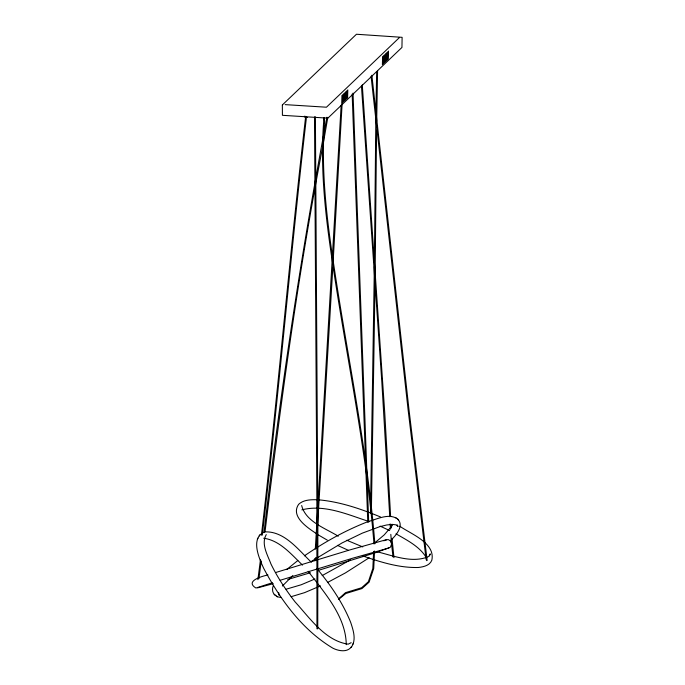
<?xml version="1.0" encoding="UTF-8"?>
<svg xmlns="http://www.w3.org/2000/svg" width="685" height="685" viewBox="0 0 685 685"><rect width="100%" height="100%" fill="white"/><g stroke="black" fill="none" stroke-linecap="round" stroke-linejoin="round"><path stroke-width="1.03" d="M374.438 258.202L375.851 117.161M374.352 266.559L370.465 513.065M375.08 280.302L371.458 506.729M375.106 278.17L376.553 130.219M376.681 121.322L377.589 70.589M375.962 109.754L376.664 71.66M373.633 551.365L372.837 568.439L368.384 581.711L361.62 587.747L345.531 592.653L338.57 598.861L338.681 599.349L345.848 593.493L361.937 588.578L369.078 582.19L373.727 568.507L374.549 551.014M341.156 105.173L317.831 506.891M332.824 267.09L317.506 527.176M333.124 261.807L342.106 104.086M314.612 560.681L314.732 558.592M315.297 549.182L317.506 512.234M315.502 560.664L315.691 557.53M316.256 548.111L316.941 536.612M346.259 644.671C345.951 616.431 324.39 592.662 308.156 571.29M305.656 116.621C289.567 255.984 277.776 395.81 261.413 535.131M306.323 118.394C290.303 257.166 278.581 396.409 262.278 535.131M263.999 532.579C280.191 393.43 300.963 254.906 326.899 117.246M265.052 531.637C280.833 402.121 298.283 272.758 323.089 144.621M257.877 579.647L260.463 559.773M258.921 578.714L261.242 560.929M323.611 141.615L327.807 117.392M311.375 562.239C298.463 549.952 284.438 530.901 264.727 531.903C249.939 538.008 259.135 558.326 263.716 568.379C280.242 599.512 302.231 629.917 332.961 648.224C338.613 651.058 347.663 652.754 351.653 646.477M351.088 647.496C356.705 640.15 353.255 630.269 350.72 622.477C342.834 602.851 330.735 585.187 317.266 568.995M429.504 555.835L430.266 553.874L428.733 556.494C412.242 563.644 393.438 555.706 376.973 551.742M273.478 585.375C271.919 588.372 272.116 593.082 275.122 595.111M257.337 539.163L257.894 538.162M259.144 535.893L259.709 534.874M266.268 534.574C260.822 543.95 267.638 555.055 270.977 564.038C277.553 577.515 285.902 590.042 295.072 601.884C309.808 617.956 325.075 640.775 348.151 644.174L351.165 642.693M352.912 644.2L353.469 643.198M307.428 117.349L305.116 117.443L304.354 116.159M282.408 586.017L292.812 575.554M392.539 525.224L384.276 534.831L373.873 543.625M344.153 93.357L343.93 101.354M344.88 92.655L344.666 100.661M345.617 91.953L345.394 99.959M346.345 91.259L346.13 99.257M384.071 55.254L383.857 63.251M384.807 54.552L384.585 62.558M385.535 53.858L385.321 61.855M388.464 51.058L388.249 59.064M390.296 540.79C395.442 536.081 404.689 525.815 397.634 519.084M399.312 37.675L326.454 107.211L285.157 104.625M286.878 569.398L297.821 560.535M267.981 574.972C262.954 575.957 244.271 580.983 255.925 588.021L272.433 582.729M318.379 570.357L375.988 552.555L390.39 547.238L391.649 543.899L390.167 540.645L388.035 539.506L383.728 540.79M304.448 555.826C324.33 542.126 345.617 530.293 368.153 521.568C377.478 519.11 389.953 512.252 398.593 519.812M369.138 557.787L345.411 572.917L327.67 582.413M311.692 561.195L342.089 542.922L362.339 533.135L379.721 526.697L386.657 524.984L392.128 524.367L395.973 524.847L398.079 526.431L397.12 524.779M350.497 559.851L322.215 575.571M387.736 51.76L387.513 59.758M386.999 52.454L386.785 60.46M386.272 53.156L386.049 61.162M383.343 55.947L383.12 63.953M382.607 56.649L382.393 64.655M347.809 89.863L347.595 97.861M347.081 90.557L346.858 98.563M343.416 94.05L343.202 102.056M342.688 94.753L342.466 102.75M341.952 95.446L341.738 103.452M301.862 509.871C324.279 503.989 347.706 514.615 368.881 521.473M314.92 578.996L301.229 584.759L286.099 589.22M320.46 585.889L304.602 592.636L291.151 596.695M275.618 572.54L350.343 549.781L386.426 539.652M280.165 580.272L352.886 558.147L388.969 548.017M310.399 572.746L287.768 579.467M273.281 583.671L257.543 587.876M305.93 117.212L305.33 116.304M426.395 560.595L427.157 560.458L409.005 409.733L371.861 75.239M263.708 538.247C279.84 540.371 291.382 554.43 302.513 565.108M281.407 597.585L277.322 596.772L274.163 594.392M362.622 555.878C380.535 562.102 399.192 567.993 418.364 567.488C423.407 566.889 429.803 565.579 431.833 560.21C435.583 542.888 410.726 534.009 399.732 526.174M380.492 516.961C360.361 508.69 339.383 501.531 317.557 499.742C311.127 499.63 303.652 499.596 298.66 504.297C290.115 516.576 307.993 527.972 316.521 533.701M362.767 546.913L346.798 540.251M380.132 526.14L389.705 530.592M337.448 545.354L348.382 550.312M396.024 533.821C407.001 540.234 419.52 546.356 426.31 557.581M338.27 536.218C325.478 528.306 305.596 521.61 301.665 505.539M318.234 534.865L327.302 540.148M395.433 517.432L396.375 518.143M276.38 596.061L277.322 596.772M426.13 559.499L408.106 409.793L371.073 76.335M278.684 592.568L278.975 595.197M393.969 557.701L391.991 538.299M392.993 556.931L391.692 545.14M374.883 543.813C367.52 450.824 347.903 359.385 334.126 267.244C326.754 219.191 320.828 170.522 324.553 121.844L324.399 117.589M373.984 543.89C366.621 450.944 347.012 359.539 333.235 267.424C325.854 219.337 319.929 170.625 323.654 121.904L323.5 117.649M391.495 543.171L390.818 534.351M362.271 84.914L384.713 412.224L390.638 516.618M361.457 86.079L381.896 383.001L389.748 516.704M391.109 524.856L391.289 527.989M390.159 523.905L390.459 529.145M353.032 93.091L368.701 522.201M352.158 94.162L367.785 522.218M315.4 116.818L317.874 521.61L317.746 628.787L316.95 628.779L316.847 495.906L314.509 116.852M282.348 104.968L282.417 115.311L327.841 118.154L401.949 47.436L402.112 37.332L356.457 34.25L282.348 104.968"/></g></svg>
